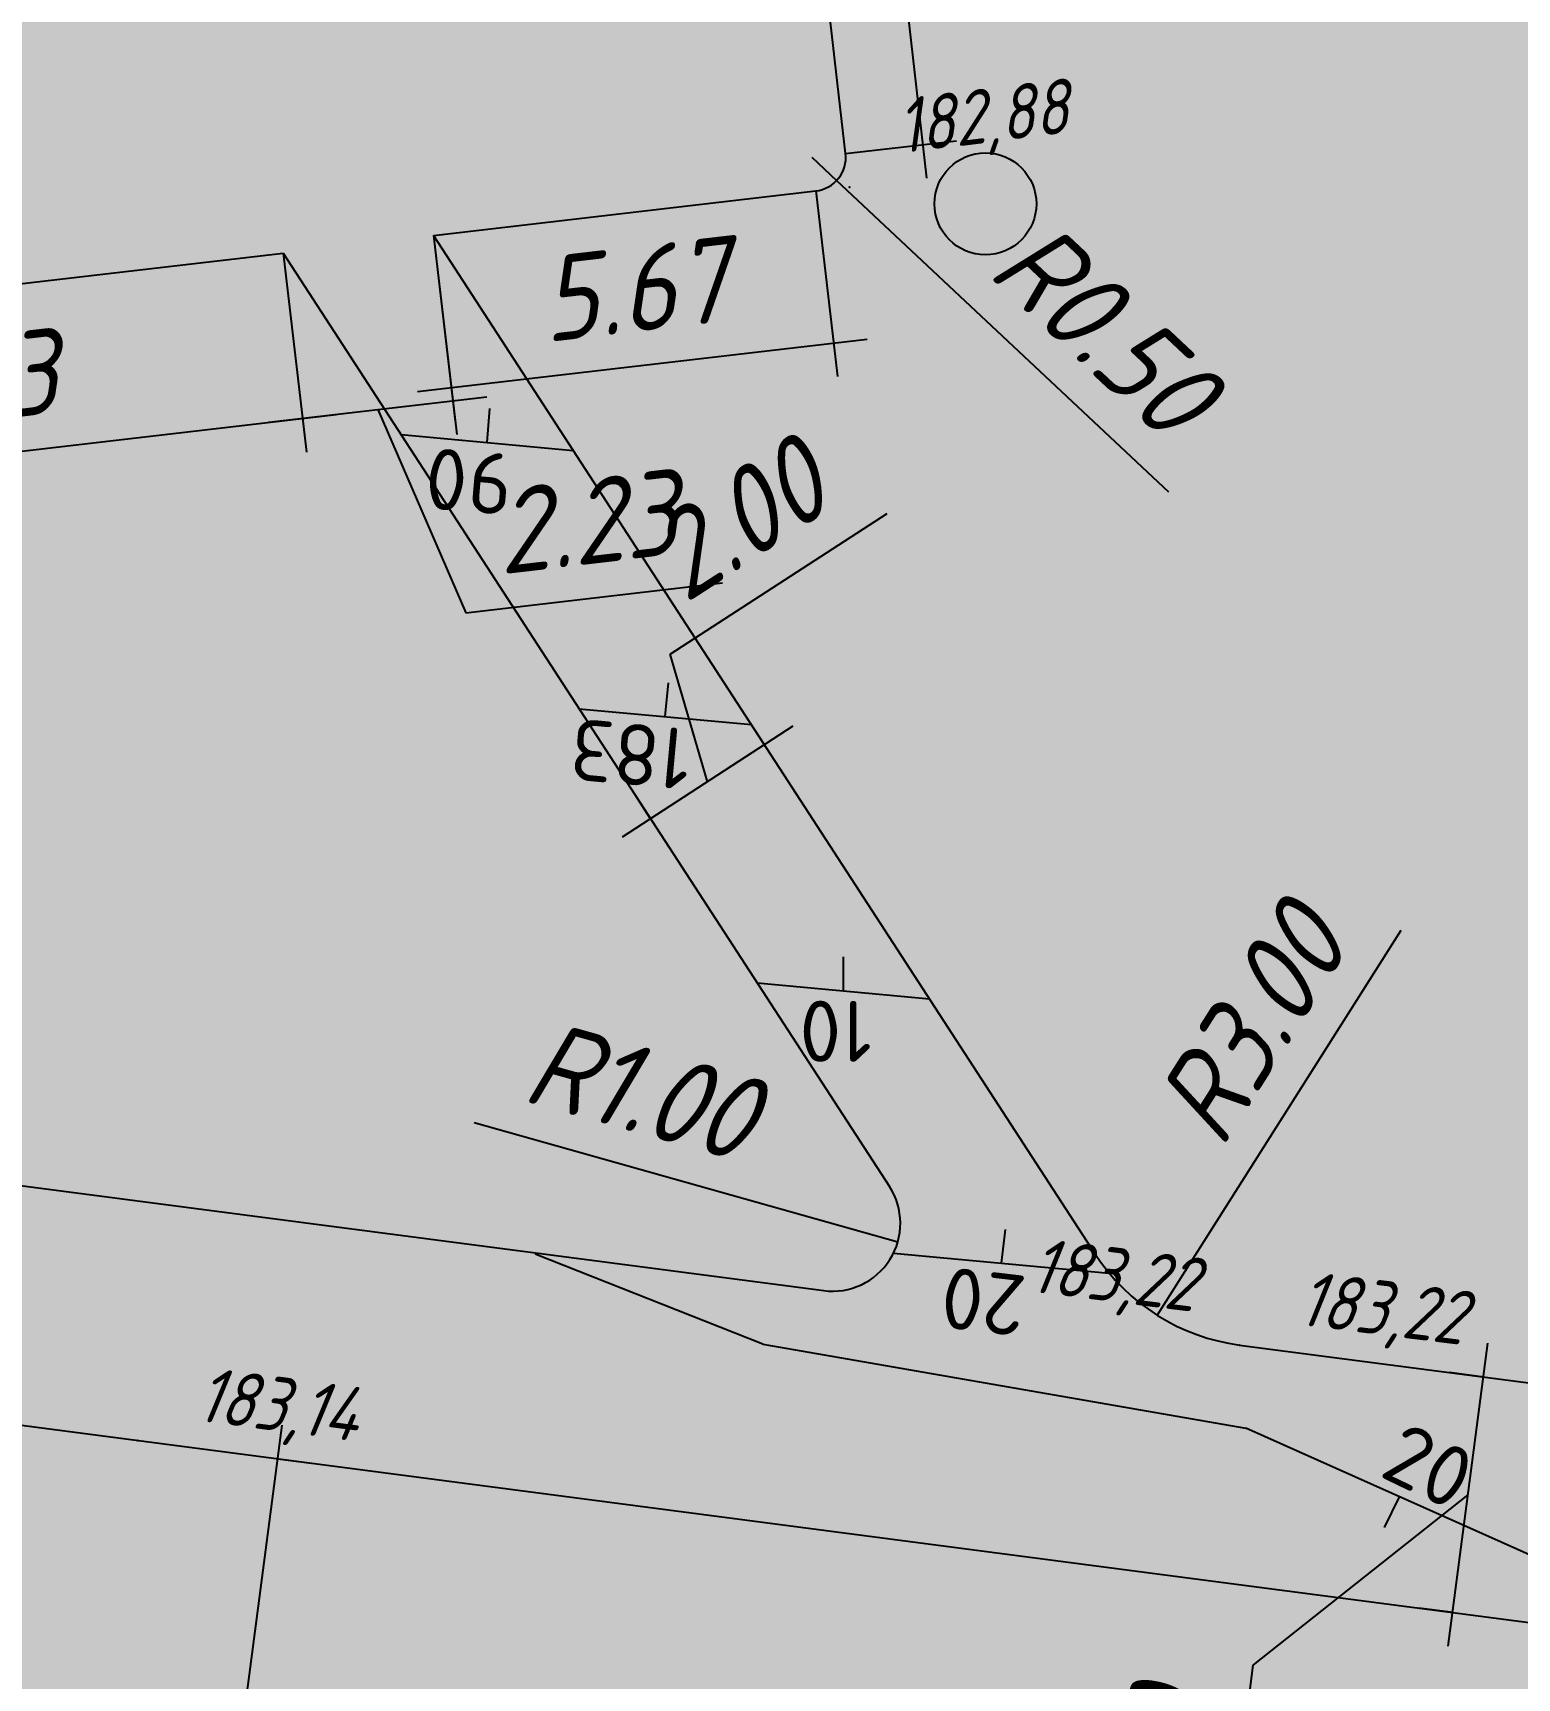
# Model space of a CAD drawing. Extents: x 8646 to 18206, y -17605 to -192.
# Drawn here: x 8988.26 to 9010.12, y -8810.58 to -8786.35 of the extents above; entities that cross this region are included whole.
import ezdxf
from ezdxf.enums import TextEntityAlignment as Align

# ---------------------------------------------------------------- set-up
doc = ezdxf.new("R2010")
doc.units = 0
doc.linetypes.add('DASHED', pattern=[0.75, 0.5, -0.25])
doc.linetypes.add('ШТРИХОВАЯ2', pattern=[9.524999999999999, 6.35, -3.175])
doc.layers.get('0').update_dxf_attribs({"linetype": 'CONTINUOUS'})
doc.layers.get('DEFPOINTS').update_dxf_attribs({"linetype": 'CONTINUOUS'})
for name, color, linetype in [('_ГП_ВЕРТИКАЛКА', 1, 'CONTINUOUS'), ('ДВ_ГП_П_БОРТ_БР100_30_15', 140, 'CONTINUOUS'), ('ДВ_ГП_П_БОРТ_ПОНИЖЕННЫЙ', 211, 'DASHED'), ('ДВ_ГП_П_ГАЗОН_РУЛОННЫЙ', 9, 'CONTINUOUS'), ('ДВ_ГП_П_ГРАНИЦА_РАБОТ', 230, 'ШТРИХОВАЯ2'), ('ДВ_ГП_П_ЗАМЕНА_ЛЮК_ВОДОСТО', 205, 'CONTINUOUS'), ('ДВ_ГП_П_ОФР_РАЗМЕРЫ_ОСН', 242, 'CONTINUOUS'), ('ДВ_ПП_ДО_ТИП5_ЗАМЕНА_ПОКРЫ', 41, 'CONTINUOUS'), ('ДВ_ПП_ДО_ТИП5А_КАПРЕМОНТ_Т', 33, 'CONTINUOUS'), ('ДВ_ПП_ДО_ТИП6_УСТРОЙСТВО_Т', 153, 'CONTINUOUS'), ('ДВ_ПП_ДО_ТИП_УСТРОЙСТВО_ПЛ', 11, 'CONTINUOUS')]:
    doc.layers.add(name, color=color, linetype=linetype)
doc.styles.add('SMPLX_1_0', font='simplex8.shx', dxfattribs={"width": 0.8, "oblique": 15})
doc.styles.add('СПДС', font='isocpeur.ttf', dxfattribs={"width": 0.9, "oblique": 15})
doc.styles.add('ТВЕРЬУНИВЕРСАЛПРОЕКТ', font='isocpeur.ttf')
doc.dimstyles.new('ДЕЛОВОЙ_ВЕКТОР', dxfattribs={"dimtxt": 1.25, "dimasz": 1, "dimexe": 0.5, "dimexo": 0, "dimgap": 0.5, "dimtad": 1, "dimzin": 1, "dimtxsty": 'СПДС', "dimblk": 'ARCHTICK', "dimcen": 0, "dimdle": 0.5, "dimclrd": 256, "dimclre": 256, "dimclrt": 256, "dimazin": 3, "dimtfac": 1, "dimtmove": 0, "dimatfit": 3, "dimtolj": 1, "dimtzin": 9})
doc.dimstyles.new('ДЕЛОВОЙ_ВЕКТОР$4', dxfattribs={"dimtxt": 1.25, "dimasz": 1, "dimexe": 0.5, "dimexo": 0, "dimgap": 0.5, "dimtad": 1, "dimzin": 1, "dimtxsty": 'СПДС', "dimblk1": 'ARCHTICK', "dimsah": 1, "dimcen": 0, "dimdle": 0.5, "dimclrd": 256, "dimclre": 256, "dimclrt": 256, "dimazin": 3, "dimtfac": 1, "dimtmove": 0, "dimatfit": 3, "dimtolj": 1, "dimtzin": 9})

# ---------------------------------------------------------------- blocks, each defined once
blk = doc.blocks.new('_ARCHTICK')
at = {"color": 0, "linetype": 'BYBLOCK', "const_width": 0.15}
blk.add_lwpolyline([(-0.5, -0.5), (0.5, 0.5)], dxfattribs=at)
blk = doc.blocks.new('*D152')
at = {"layer": 'DEFPOINTS', "color": 0}
for p in [(9000.038851277848, -8803.884249144929), (9001.001510045646, -8804.154966888687)]:
    blk.add_point(p, dxfattribs=at)
at = {"layer": 'ДВ_ГП_П_ОФР_РАЗМЕРЫ_ОСН'}
blk.add_line((8994.758729074429, -8802.399379513554), (9001.001510045646, -8804.154966888687), dxfattribs=at)
at = {"layer": 'ДВ_ГП_П_ОФР_РАЗМЕРЫ_ОСН', "rotation": 344.2930187591097}
blk.add_blockref('_ARCHTICK', (9001.001510045646, -8804.154966888687), dxfattribs=at)
at = {"layer": 'ДВ_ГП_П_ОФР_РАЗМЕРЫ_ОСН', "insert": (8997.22201825397, -8801.923464343592), "char_height": 1.25, "attachment_point": 5, "rotation": 344.29301875910966, "style": 'СПДС'}
blk.add_mtext('\\A1;R1.00', dxfattribs=at)
blk = doc.blocks.new('*D153')
at = {"layer": 'DEFPOINTS', "color": 0}
for p in [(9006.426247343055, -8802.703121863051), (9004.820404884835, -8805.23714435691)]:
    blk.add_point(p, dxfattribs=at)
at = {"layer": 'ДВ_ГП_П_ОФР_РАЗМЕРЫ_ОСН'}
blk.add_line((9008.41210518766, -8799.569434357112), (9004.820404884835, -8805.23714435691), dxfattribs=at)
at = {"layer": 'ДВ_ГП_П_ОФР_РАЗМЕРЫ_ОСН', "rotation": 237.6370421032706}
blk.add_blockref('_ARCHTICK', (9004.820404884835, -8805.23714435691), dxfattribs=at)
at = {"layer": 'ДВ_ГП_П_ОФР_РАЗМЕРЫ_ОСН', "insert": (9006.201277420456, -8800.956424270558), "char_height": 1.25, "attachment_point": 5, "rotation": 57.63704210327069, "style": 'СПДС'}
blk.add_mtext('\\A1;R3.00', dxfattribs=at)
blk = doc.blocks.new('*D273')
at = {"layer": 'DEFPOINTS', "color": 0}
for p in [(8991.867001982184, -8807.35316082791), (8991.867001982202, -8807.353160827912), (8989.827, -8822.941)]:
    blk.add_point(p, dxfattribs=at)
at = {"layer": 'ДВ_ГП_П_ОФР_РАЗМЕРЫ_ОСН'}
for p, q in [((8989.762117583266, -8823.436772399393), (8991.931884398955, -8806.857388428523)), ((8991.867001982184, -8807.35316082791), (8992.36277438159, -8807.418043244666)), ((8989.827, -8822.941), (8990.322772399408, -8823.005882416759))]:
    blk.add_line(p, q, dxfattribs=at)
for p, rotation in [((8991.867001982202, -8807.353160827912), 82.54399683929842), ((8989.82700000002, -8822.941000000004), 262.5439968392984)]:
    blk.add_blockref('_ARCHTICK', p, dxfattribs=dict(at, rotation=rotation))
at = {"layer": 'ДВ_ГП_П_ОФР_РАЗМЕРЫ_ОСН', "insert": (8989.731513092485, -8815.00109497626), "char_height": 1.25, "attachment_point": 5, "rotation": 82.54399683929842, "style": 'СПДС'}
blk.add_mtext('\\A1;15.72', dxfattribs=at)
blk = doc.blocks.new('*D285')
at = {"layer": 'DEFPOINTS', "color": 0}
for p in [(8999.037065126262, -8796.834394748174), (8997.35981552834, -8797.92381376135), (8997.35981552834, -8797.92381376135)]:
    blk.add_point(p, dxfattribs=at)
at = {"layer": 'ДВ_ГП_П_ОФР_РАЗМЕРЫ_ОСН'}
for p, q in [((8997.648836451865, -8795.500283659254), (9000.8439436753, -8793.424975033362)), ((8998.1984403273, -8797.379104254762), (8997.648836451865, -8795.500283659254)), ((8999.037065126262, -8796.834394748174), (8998.764710372969, -8796.415082348693)), ((8999.456377525741, -8796.56203999488), (8996.940503128859, -8798.196168514643)), ((8997.35981552834, -8797.92381376135), (8997.087460775045, -8797.50450136187))]:
    blk.add_line(p, q, dxfattribs=at)
for p, rotation in [((8999.03706512626, -8796.834394748174), 33.00481456488082), ((8997.35981552834, -8797.92381376135), 213.0048145648808)]:
    blk.add_blockref('_ARCHTICK', p, dxfattribs=dict(at, rotation=rotation))
at = {"layer": 'ДВ_ГП_П_ОФР_РАЗМЕРЫ_ОСН', "insert": (8998.63359186867, -8793.519176447475), "char_height": 1.25, "attachment_point": 5, "rotation": 33.004814564880796, "style": 'СПДС'}
blk.add_mtext('\\A1;2.00', dxfattribs=at)
blk = doc.blocks.new('*D286')
at = {"layer": 'DEFPOINTS', "color": 0}
for p in [(9009.634589525249, -8806.148583927205), (9009.170619407583, -8809.617709073307), (9009.180412607966, -8809.618990722929)]:
    blk.add_point(p, dxfattribs=at)
at = {"layer": 'ДВ_ГП_П_ОФР_РАЗМЕРЫ_ОСН'}
for p, q in [((9009.689678741617, -8805.651529878192), (9009.105736990829, -8810.113481472696)), ((9009.634589525249, -8806.148583927205), (9009.129023925476, -8806.082419860826)), ((9009.397707866223, -8807.882505675445), (9006.232226478156, -8810.392257266665)), ((9009.180412607966, -8809.618990722929), (9008.674847008195, -8809.552826656552)), ((9006.232226478156, -8810.392257266665), (9005.737830703783, -8814.169979977534))]:
    blk.add_line(p, q, dxfattribs=at)
for p, rotation in [((9009.624796324864, -8806.14730227758), 82.54399683929718), ((9009.170619407583, -8809.617709073307), 262.5439968392972)]:
    blk.add_blockref('_ARCHTICK', p, dxfattribs=dict(at, rotation=rotation))
at = {"layer": 'ДВ_ГП_П_ОФР_РАЗМЕРЫ_ОСН', "insert": (9004.869540692347, -8812.135133184402), "char_height": 1.25, "attachment_point": 5, "rotation": 82.54399683929717, "style": 'СПДС'}
blk.add_mtext('\\A1;3.50', dxfattribs=at)
blk = doc.blocks.new('*D767')
at = {"layer": 'DEFPOINTS', "color": 0}
for p in [(8991.947446100803, -8789.589790129003), (8981.688120786152, -8790.785236496786), (8992.231253053775, -8792.025422488232)]:
    blk.add_point(p, dxfattribs=at)
at = {"layer": 'ДВ_ГП_П_ОФР_РАЗМЕРЫ_ОСН'}
for p, q in [((8991.947446100803, -8789.589790129003), (8992.28912296295, -8792.522062270782)), ((8981.688120786152, -8790.785236496786), (8982.029797648296, -8793.717508638565)), ((8981.475287956571, -8793.278738765188), (8992.727892836325, -8791.967552579057))]:
    blk.add_line(p, q, dxfattribs=at)
for p, rotation in [((8992.231253053775, -8792.025422488232), 6.646298466273539), ((8981.971927739121, -8793.220868856015), 186.6462984662735)]:
    blk.add_blockref('_ARCHTICK', p, dxfattribs=dict(at, rotation=rotation))
at = {"layer": 'ДВ_ГП_П_ОФР_РАЗМЕРЫ_ОСН', "insert": (8986.971383100807, -8791.505706161384), "char_height": 1.25, "attachment_point": 5, "rotation": 6.64629846627354, "style": 'СПДС'}
blk.add_mtext('\\A1;10.33', dxfattribs=at)
blk = doc.blocks.new('*D768')
at = {"layer": 'DEFPOINTS', "color": 0}
for p in [(8994.163757306358, -8789.331539113533), (8991.947621977894, -8789.591299506888), (8994.449045964497, -8791.765467804287)]:
    blk.add_point(p, dxfattribs=at)
at = {"layer": 'ДВ_ГП_П_ОФР_РАЗМЕРЫ_ОСН'}
for p, q in [((8994.163757306358, -8789.331539113533), (8994.507254087539, -8792.26206806044)), ((8991.947621977894, -8789.591299506888), (8992.291118759076, -8792.521828453795)), ((8991.73631037988, -8792.083436320685), (8994.945646220649, -8791.707259681243)), ((8993.340978300264, -8791.895348000964), (8994.63590454957, -8794.889959371218)), ((8994.63590454957, -8794.889959371218), (8998.419935423832, -8794.446420867163))]:
    blk.add_line(p, q, dxfattribs=at)
for p, rotation in [((8994.449045964497, -8791.765467804287), 6.685318694512385), ((8992.232910636032, -8792.025228197643), 186.6853186945124)]:
    blk.add_blockref('_ARCHTICK', p, dxfattribs=dict(at, rotation=rotation))
at = {"layer": 'ДВ_ГП_П_ОФР_РАЗМЕРЫ_ОСН', "insert": (8996.396951709856, -8793.550839542844), "char_height": 1.25, "attachment_point": 5, "rotation": 6.685318694512389, "style": 'СПДС'}
blk.add_mtext('\\A1;2.23', dxfattribs=at)
blk = doc.blocks.new('*D769')
at = {"layer": 'DEFPOINTS', "color": 0}
for p in [(8999.793167346794, -8788.675583913826), (8994.163757306358, -8789.331539113531), (9000.054078023439, -8790.914720341782)]:
    blk.add_point(p, dxfattribs=at)
at = {"layer": 'ДВ_ГП_П_ОФР_РАЗМЕРЫ_ОСН'}
for p, q in [((8999.793167346794, -8788.675583913826), (9000.111947932613, -8791.411360124333)), ((8994.163757306358, -8789.331539113531), (8994.482537892178, -8792.067315324039)), ((8993.928028200453, -8791.628545450661), (9000.55071780599, -8790.856850432607))]:
    blk.add_line(p, q, dxfattribs=at)
for p, rotation in [((9000.054078023439, -8790.914720341782), 6.646298466288258), ((8994.424667983003, -8791.570675541487), 186.6462984662883)]:
    blk.add_blockref('_ARCHTICK', p, dxfattribs=dict(at, rotation=rotation))
at = {"layer": 'ДВ_ГП_П_ОФР_РАЗМЕРЫ_ОСН', "insert": (8997.10916570758, -8790.125258430895), "char_height": 1.25, "attachment_point": 5, "rotation": 6.646298466288261, "style": 'СПДС'}
blk.add_mtext('\\A1;5.67', dxfattribs=at)
blk = doc.blocks.new('M_POINT_04')
at = {"color": 0, "const_width": 0.2}
for points in [[(0, 1), (0, -1)], [(-1, 0), (1, 0)]]:
    blk.add_lwpolyline(points, dxfattribs=at)
at = {"color": 0, "linetype": 'BYBLOCK'}
blk.add_point((0, 0), dxfattribs=at)
at = {"color": 0, "linetype": 'BYBLOCK', "style": 'SMPLX_1_0', "oblique": 15, "width": 0.8}
for tag, p in [('NORTH', (0.9999999999999999, 3.5)), ('EAST', (1, 2)), ('ELEVATION', (1, 0.4999999999999999)), ('DESCRIPTION', (1, -1))]:
    blk.add_attdef(tag, p, '', height=1, dxfattribs=at)
for tag, p in [('Z', (-0.9999999999999998, 2)), ('NUMBER', (-0.9999999999999999, 0.5000000000000001)), ('CODE1', (-1, -0.9999999999999999)), ('CODE2', (-1, -2.5)), ('CODE3', (-0.9999999999999998, -4))]:
    blk.add_attdef(tag, text='', height=1, dxfattribs=at).set_placement(p, align=Align.RIGHT)
blk = doc.blocks.new('*U1119')
at = {"color": 0, "linetype": 'CONTINUOUS'}
blk.add_lwpolyline([(0, 0), (0.4744946759738097, -0.1576540594862995)], dxfattribs=at)
at = {"color": 0, "linetype": 'CONTINUOUS', "style": 'ТВЕРЬУНИВЕРСАЛПРОЕКТ', "flags": 4}
blk.add_attdef('ГОРИЗОНТАЛЬ', (-0.2702280015300594, -0.3532689266238694), '', height=0.8999999999999995, rotation=71.62058434835662, dxfattribs=at)
blk = doc.blocks.new('*U1128')
at = {"color": 0, "linetype": 'CONTINUOUS'}
blk.add_lwpolyline([(0, 0), (-0.4999735563432834, -0.0051422716235095)], dxfattribs=at)
at = {"color": 0, "linetype": 'CONTINUOUS', "style": 'ТВЕРЬУНИВЕРСАЛПРОЕКТ', "flags": 4}
blk.add_attdef('ГОРИЗОНТАЛЬ', (0.140723091199694, 0.421923119693758), '', height=0.8999999999999995, rotation=270.589271310636, dxfattribs=at)
blk = doc.blocks.new('*U1042')
at = {"color": 0, "linetype": 'CONTINUOUS'}
blk.add_lwpolyline([(0, 0), (-0.4958792794120941, -0.06406044216006)], dxfattribs=at)
at = {"color": 0, "linetype": 'CONTINUOUS', "style": 'ТВЕРЬУНИВЕРСАЛПРОЕКТ', "flags": 4}
blk.add_attdef('ГОРИЗОНТАЛЬ', (0.089990595176552, 0.4355729561263882), '', height=0.8999999999999988, rotation=277.3610188726802, dxfattribs=at)
blk = doc.blocks.new('*U1129')
at = {"color": 0, "linetype": 'CONTINUOUS'}
blk.add_lwpolyline([(0, 0), (-0.4996678821797738, -0.0182210734584985)], dxfattribs=at)
at = {"color": 0, "linetype": 'CONTINUOUS', "style": 'ТВЕРЬУНИВЕРСАЛПРОЕКТ', "flags": 4}
blk.add_attdef('ГОРИЗОНТАЛЬ', (0.1296363552403763, 0.4254603656380951), '', height=0.8999999999999995, rotation=272.0884436414525, dxfattribs=at)
blk = doc.blocks.new('*U1127')
at = {"color": 0, "linetype": 'CONTINUOUS'}
blk.add_lwpolyline([(0, 0), (-0.499460420976075, -0.0232225726051642)], dxfattribs=at)
at = {"color": 0, "linetype": 'CONTINUOUS', "style": 'ТВЕРЬУНИВЕРСАЛПРОЕКТ', "flags": 4}
blk.add_attdef('ГОРИЗОНТАЛЬ', (0.1253703727284299, 0.4267368943164453), '', height=0.8999999999999992, rotation=272.6620684658712, dxfattribs=at)
blk = doc.blocks.new('РСО_ЛЮК_ВОДОСТОК')
at = {"layer": 'ДВ_ГП_П_ЗАМЕНА_ЛЮК_ВОДОСТО'}
h = blk.add_hatch(color=256, dxfattribs=at)
h.dxf.hatch_style = 1
edge = h.paths.add_edge_path()
edge.add_arc((0, 0), 0.75, 0, 360)
blk.add_circle((0, 0), 0.75, dxfattribs=at)
blk = doc.blocks.new('*D1241')
at = {"layer": 'DEFPOINTS', "color": 0}
for p in [(8998.636869912778, -8774.146258367817), (9001.367730317339, -8787.992620202991), (9000.232072002214, -8788.122242879352)]:
    blk.add_point(p, dxfattribs=at)
at = {"layer": 'ДВ_ГП_П_ОФР_РАЗМЕРЫ_ОСН'}
for p, q in [((8999.715826975646, -8773.519861126899), (9001.424431569598, -8788.48939476755)), ((8998.636869912778, -8774.146258367817), (9000.269302792462, -8773.959934439197)), ((9000.232072002214, -8788.122242879352), (9001.864504881896, -8787.93591895073))]:
    blk.add_line(p, q, dxfattribs=at)
for p, rotation in [((8999.772528227904, -8774.016635691456), 96.51149252508328), ((9001.367730317339, -8787.992620202991), 276.5114925250833)]:
    blk.add_blockref('_ARCHTICK', p, dxfattribs=dict(at, rotation=rotation))
at = {"layer": 'ДВ_ГП_П_ОФР_РАЗМЕРЫ_ОСН', "insert": (9001.687872042878, -8780.87705012964), "char_height": 1.25, "attachment_point": 5, "rotation": 276.5114925250833, "style": 'СПДС'}
blk.add_mtext('\\A1;14.07', dxfattribs=at)
blk = doc.blocks.new('*D1244')
at = {"layer": 'DEFPOINTS', "color": 0}
for p in [(8999.735297437617, -8788.178944131276), (9000.099806593777, -8788.521191227795)]:
    blk.add_point(p, dxfattribs=at)
at = {"layer": 'ДВ_ГП_П_ОФР_РАЗМЕРЫ_ОСН'}
for p in [(8999.735297437617, -8788.178944131276), (9004.991473169886, -8793.11410379122)]:
    blk.add_line(p, (9000.099806593777, -8788.521191227795), dxfattribs=at)
at = {"layer": 'ДВ_ГП_П_ОФР_РАЗМЕРЫ_ОСН', "rotation": 136.8041587277213}
blk.add_blockref('_ARCHTICK', (9000.099806593777, -8788.521191227795), dxfattribs=at)
at = {"layer": 'ДВ_ГП_П_ОФР_РАЗМЕРЫ_ОСН', "insert": (9004.04471416132, -8790.681996101184), "char_height": 1.25, "attachment_point": 5, "rotation": 316.8041587277213, "style": 'СПДС'}
blk.add_mtext('\\A1;R0.50', dxfattribs=at)

msp = doc.modelspace()

# ---------------------------------------------------------------- hatches: boundary and pattern name
at = {"layer": 'ДВ_ГП_П_ГАЗОН_РУЛОННЫЙ'}
h = msp.add_hatch(color=256, dxfattribs=at)
h.dxf.hatch_style = 1
edge = h.paths.add_edge_path()
edge.add_arc((-116300.3808593974, 919442.4536245302), 936604.3449646322, 277.68368648986274, 277.6842830747062, ccw=False)
edge.add_line((8927.387862699677, -8752.410047701514), (8924.665748643634, -8757.034159042374))
edge.add_arc((8927.251050617871, -8758.556070243112), 3.000000000154401, 149.5156009076617, 162.3199063845557)
edge.add_line((8924.392749454062, -8757.644964070434), (8925.954885322488, -8765.073787978028))
edge.add_line((8925.954885322488, -8765.073787978028), (8927.19582026329, -8770.516707172967))
edge.add_line((8927.19582026329, -8770.516707172967), (8927.526226148568, -8770.47472422155))
edge.add_line((8927.526226148568, -8770.47472422155), (8928.516085729116, -8770.348947930843))
edge.add_line((8928.516085729116, -8770.348947930843), (8941.885651642086, -8767.571764256465))
edge.add_line((8941.885651642086, -8767.571764256465), (8941.732982341226, -8767.051640312438))
edge.add_line((8941.732982341226, -8767.051640312438), (8937.05256406503, -8751.106079549878))
h = msp.add_hatch(color=256, dxfattribs=at)
h.dxf.hatch_style = 1
edge = h.paths.add_edge_path()
edge.add_line((9026.095, -8772.039), (9026.821474238419, -8771.95514411648))
edge.add_line((9026.821474238419, -8771.95514411648), (9024.08984975727, -8754.581342420934))
edge.add_line((9024.08984975727, -8754.581342420934), (9023.616761856974, -8754.679614272227))
edge.add_line((9023.616761856974, -8754.679614272227), (8990.950291121928, -8761.465233926241))
edge.add_line((8990.950291121928, -8761.465233926241), (8991.053278781696, -8762.371681777307))
edge.add_line((8991.053278781696, -8762.371681777307), (8992.427623421368, -8774.46800232756))
edge.add_line((8992.427623421368, -8774.46800232756), (8998.07336007002, -8773.707531505474))
edge.add_arc((8998.140106404779, -8774.203056405748), 0.4999999999953778, 6.511492485856991, 97.67146729882973, ccw=False)
edge.add_line((8998.63688096937, -8774.146355153829), (9000.232072002214, -8788.122242879352))
edge.add_arc((8999.735297437619, -8788.178944131276), 0.4999999999987073, -83.35370153385338, 6.511492486431109, ccw=False)
edge.add_line((8999.793167346792, -8788.675583913826), (8994.163757306358, -8789.331539113531))
edge.add_line((8994.163757306358, -8789.331539113531), (9003.910372946175, -8804.337250382816))
edge.add_arc((9006.426247343059, -8802.703121863056), 2.999999999998075, 213.0048145648276, 262.543996839295)
edge.add_line((9006.036952842533, -8805.677756259389), (9013.232226207969, -8806.619411595042))
edge.add_arc((9013.621520708492, -8803.644777198708), 2.999999999998724, 262.5439968393684, 308.6849068808006)
edge.add_line((9015.496631858665, -8805.986562452417), (9023.665042743058, -8799.445963435379))
edge.add_arc((9021.540158552869, -8796.855445721729), 3.350509639808462, 309.3604756111966, 332.4365078193848)
edge.add_line((9024.510380668045, -8798.405831297308), (9022.933766472366, -8777.068824213386))
edge.add_line((9022.933766472366, -8777.068824213386), (9026.154000000002, -8772.927999999994))
edge.add_line((9026.154000000002, -8772.927999999994), (9026.095, -8772.039))
h = msp.add_hatch(color=256, dxfattribs=at)
h.dxf.hatch_style = 1
edge = h.paths.add_edge_path()
edge.add_line((8979.928974468912, -8775.931570975701), (8990.441719688066, -8774.705323323275))
edge.add_line((8990.441719688066, -8774.705323323275), (8989.107579465204, -8762.962862714143))
edge.add_line((8989.107579465204, -8762.962862714143), (8988.983834022845, -8761.873714843849))
edge.add_line((8988.983834022845, -8761.873714843849), (8948.513764264739, -8770.28033161544))
edge.add_line((8948.513764264739, -8770.28033161544), (8946.76274042885, -8770.644061809984))
edge.add_line((8946.76274042885, -8770.644061809984), (8949.529, -8773.203))
edge.add_line((8949.529, -8773.203), (8954.183105540074, -8778.252533571964))
edge.add_line((8954.183105540074, -8778.252533571964), (8964.088, -8789.261))
edge.add_line((8964.088, -8789.261), (8966.896, -8793.191))
edge.add_line((8966.896, -8793.191), (8968.867407193673, -8797.321944732977))
edge.add_line((8968.867407193673, -8797.321944732977), (8969.246577413292, -8797.72954067197))
edge.add_arc((8969.978754111862, -8797.04842593709), 0.999999999999441, 222.9308138902272, 283.8902374207839)
edge.add_arc((8972.975096388784, -8809.16493622598), 11.48150185759939, 34.98426776106709, 103.89023740478302, ccw=False)
edge.add_line((8982.382000000001, -8802.582), (8999.90908644434, -8804.87579394371))
edge.add_arc((9000.03885127785, -8803.884249144932), 0.9999999999986083, 262.5439968392561, 393.0048145648961)
edge.add_line((9000.877476076812, -8803.339539638344), (8991.946698200754, -8789.589877276487))
edge.add_line((8991.946698200754, -8789.589877276487), (8981.688120786152, -8790.785236496786))
edge.add_arc((8981.630250876975, -8790.288596714237), 0.4999999999977293, 186.7616655506996, 276.64629846658477, ccw=False)
edge.add_line((8981.133728624232, -8790.347466507243), (8979.490381413436, -8776.487073639251))
edge.add_arc((8979.986903666178, -8776.428203846244), 0.4999999999972569, 96.65313839575361, 186.7616655509066, ccw=False)
h = msp.add_hatch(color=256, dxfattribs=at)
h.dxf.hatch_style = 1
h.paths.add_polyline_path([(9136.73097352843, -8846.070935935408, 0.4170692453422276), (9140.091709031634, -8843.447812767223), (9142.072704612703, -8826.705953904575), (9121.183981432452, -8824.005982781075), (9103.434545838749, -8821.780802806095), (9051.775618165628, -8815.060202502367), (9033.525293380302, -8812.805038800745), (8981.936456298663, -8806.053536636586), (8965.048840592632, -8803.928836614365), (8935.851900335289, -8800.148565101092, 0.4485183397082387), (8932.466947189045, -8803.084520674141), (8932.30504952022, -8815.470243011623), (8989.827, -8822.941), (9019.841, -8831.084)])
at = {"layer": 'ДВ_ПП_ДО_ТИП5_ЗАМЕНА_ПОКРЫ'}
h = msp.add_hatch(color=256, dxfattribs=at)
h.dxf.hatch_style = 1
edge = h.paths.add_edge_path()
edge.add_line((9016.488677068974, -8742.62169371712), (9018.87191848438, -8742.119585177556))
edge.add_line((9018.87191848438, -8742.119585177556), (9025.970231954674, -8740.62852697525))
edge.add_line((9025.970231954674, -8740.62852697525), (9038.494256545851, -8737.998499535552))
edge.add_line((9038.494256545851, -8737.998499535552), (9038.617009716145, -8738.582876864042))
edge.add_line((9038.617009716145, -8738.582876864042), (9041.443374492923, -8737.989176150753))
edge.add_line((9041.443374492923, -8737.989176150753), (9041.245549083302, -8737.008906922772))
edge.add_line((9041.245549083302, -8737.008906922772), (9039.390080124438, -8737.398663140164))
edge.add_line((9039.390080124438, -8737.398663140164), (9039.267177129383, -8736.813572557632))
edge.add_line((9039.267177129383, -8736.813572557632), (9024.786018250017, -8739.855456800924))
edge.add_line((9024.786018250017, -8739.855456800924), (9024.908921262195, -8740.440547379858))
edge.add_line((9024.908921262195, -8740.440547379858), (9019.764999999948, -8741.507999999874))
edge.add_line((9019.764999999948, -8741.507999999874), (9019.644355874754, -8740.935504578305))
edge.add_line((9019.644355874754, -8740.935504578305), (9004.994097018292, -8744.012909481975))
edge.add_line((9004.994097018292, -8744.012909481975), (9005.11699999995, -8744.597999999874))
edge.add_line((9005.11699999995, -8744.597999999874), (9000.037660206865, -8745.653058290227))
edge.add_line((9000.037660206865, -8745.653058290227), (8999.917150934183, -8745.079363167457))
edge.add_line((8999.917150934183, -8745.079363167457), (8985.32570491648, -8748.14441370879))
edge.add_line((8985.32570491648, -8748.14441370879), (8985.457899990794, -8748.77374001269))
edge.add_line((8985.457899990794, -8748.77374001269), (8980.35999999995, -8749.788999999873))
edge.add_line((8980.35999999995, -8749.788999999873), (8980.238989571515, -8749.212919114438))
edge.add_line((8980.238989571515, -8749.212919114438), (8965.700962709181, -8752.266748892976))
edge.add_line((8965.700962709181, -8752.266748892976), (8965.82599999995, -8752.861999999877))
edge.add_line((8965.82599999995, -8752.861999999877), (8960.71037679863, -8753.948707527688))
edge.add_line((8960.71037679863, -8753.948707527688), (8960.581521774906, -8753.342128726952))
edge.add_line((8960.581521774906, -8753.342128726952), (8941.082064058302, -8757.438146946497))
edge.add_line((8941.082064058302, -8757.438146946497), (8940.374671051495, -8754.076108523423))
edge.add_line((8940.374671051495, -8754.076108523423), (8941.92842406614, -8753.749730129948))
edge.add_line((8941.92842406614, -8753.749730129948), (8941.254022931418, -8750.539183878107))
edge.add_arc((-116300.3809021083, 919442.4538186744), 936604.3451627444, 277.6842830757075, 277.68454242455965, ccw=False)
edge.add_line((8937.052564065814, -8751.106079550183), (8941.732982341175, -8767.051640312311))
edge.add_line((8941.732982341175, -8767.051640312311), (8941.885651642086, -8767.571764256465))
edge.add_line((8941.885651642086, -8767.571764256465), (8943.359095209436, -8767.26569422794))
edge.add_line((8943.359095209436, -8767.26569422794), (8943.229202285907, -8766.823166363394))
edge.add_line((8943.229202285907, -8766.823166363394), (8940.792265022788, -8758.520846161158))
edge.add_line((8940.792265022788, -8758.520846161158), (8959.810670175179, -8754.525876366279))
edge.add_line((8959.810670175179, -8754.525876366279), (8966.885176431932, -8753.039819329953))
edge.add_line((8966.885176431932, -8753.039819329953), (8979.465919224114, -8750.397133185561))
edge.add_line((8979.465919224114, -8750.397133185561), (8986.509918659076, -8748.91748413748))
edge.add_line((8986.509918659076, -8748.91748413748), (8999.144080497892, -8746.263576873022))
edge.add_line((8999.144080497892, -8746.263576873022), (9006.178310745261, -8744.785979903449))
edge.add_line((9006.178310745261, -8744.785979903449), (9013.83050409704, -8743.178574961632))
edge.add_line((9013.83050409704, -8743.178574961632), (9015.664307982664, -8751.20456041233))
edge.add_line((9015.664307982664, -8751.20456041233), (9015.894013442068, -8752.209909288167))
edge.add_line((9015.894013442068, -8752.209909288167), (9018.532761445676, -8751.650297290349))
edge.add_line((9018.532761445676, -8751.650297290349), (9018.31585259381, -8750.692223319855))
edge.add_line((9018.31585259381, -8750.692223319855), (9016.488677068974, -8742.62169371712))
at = {"layer": 'ДВ_ПП_ДО_ТИП5А_КАПРЕМОНТ_Т'}
h = msp.add_hatch(color=256, dxfattribs=at)
h.dxf.hatch_style = 1
edge = h.paths.add_edge_path()
edge.add_line((9033.967, -8809.333), (9018.889894242331, -8807.359838403225))
edge.add_line((9018.889894242331, -8807.359838403225), (9013.232226207963, -8806.619411595042))
edge.add_line((9013.232226207963, -8806.619411595042), (9006.036952842524, -8805.677756259387))
edge.add_line((9006.036952842524, -8805.677756259387), (9004.63547692685, -8805.529685042182))
edge.add_line((9004.63547692685, -8805.529685042182), (9004.337028345524, -8805.142970155637))
edge.add_line((9004.337028345524, -8805.142970155637), (8999.788648571097, -8798.500236958054))
edge.add_line((8999.788648571097, -8798.500236958054), (8993.730377216847, -8789.382037819634))
edge.add_line((8993.730377216847, -8789.382037819634), (8991.946698200754, -8789.589877276487))
edge.add_line((8991.946698200754, -8789.589877276487), (9000, -8801.709549302652))
edge.add_line((9000, -8801.709549302652), (9002.083, -8805.19))
edge.add_line((9002.083, -8805.19), (8999.90908644436, -8804.875793943711))
edge.add_line((8999.90908644436, -8804.875793943711), (8982.382000000001, -8802.582))
edge.add_arc((8972.975096388778, -8809.164936225989), 11.48150185760879, 34.98426776108872, 103.5373109788729)
edge.add_line((8970.287523414516, -8798.00241695773), (8967.044432284994, -8799.333755820087))
edge.add_arc((8972.9750963897, -8809.164936224743), 11.48150185610426, 121.1004996335652, 130.6738559877681)
edge.add_line((8965.492, -8800.457), (8934.305015508384, -8796.41906766807))
edge.add_line((8934.305015508384, -8796.41906766807), (8935.822911611494, -8800.078674072944))
edge.add_line((8935.822911611494, -8800.078674072944), (8962.298, -8803.35))
edge.add_line((8962.298, -8803.35), (8989.349, -8806.761))
edge.add_line((8989.349, -8806.761), (9017.821, -8810.431))
edge.add_line((9017.821, -8810.431), (9045.782000000003, -8814.094000000003))
edge.add_line((9045.782000000003, -8814.094000000003), (9074.844358157427, -8817.76387912668))
edge.add_line((9074.844358157427, -8817.76387912668), (9120.282000000005, -8823.642))
edge.add_line((9120.282000000005, -8823.642), (9142.096369277817, -8826.505958262427))
edge.add_line((9142.096369277817, -8826.505958262427), (9142.367751918448, -8824.212439836334))
edge.add_arc((9141.374679764835, -8824.094933676217), 0.9999999999734643, 353.2518022567005, 442.6350699601246)
edge.add_line((9141.502868349015, -8823.103183865613), (9121.626, -8820.534))
edge.add_arc((9111.789940731725, -8827.095490064436), 11.82375633183911, 33.70666800827352, 132.0019789823731)
edge.add_line((9103.878, -8818.309000000003), (9052.216, -8811.588))
edge.add_arc((9042.040897147015, -8818.96269577124), 12.56657693197269, 35.93379238392934, 129.9777270574042)
at = {"layer": 'ДВ_ПП_ДО_ТИП6_УСТРОЙСТВО_Т'}
h = msp.add_hatch(color=256, dxfattribs=at)
h.dxf.hatch_style = 1
h.paths.add_polyline_path([(9003.910372946157, -8804.337250382803), (8994.163757306358, -8789.331539113531), (8993.730377216847, -8789.382037819634), (8999.788648571097, -8798.500236958054), (9004.337028345524, -8805.142970155637), (9004.63547692685, -8805.529685042182), (9006.036952842533, -8805.677756259389, -0.2195860803121025)])
h = msp.add_hatch(color=256, dxfattribs=at)
h.dxf.hatch_style = 1
h.paths.add_polyline_path([(9000, -8801.709549302652), (8991.946698200754, -8789.589877276487), (9000.877476076812, -8803.339539638344, -0.6399006452085614), (8999.90908644436, -8804.875793943711), (9002.083, -8805.19)])
h = msp.add_hatch(color=256, dxfattribs=at)
h.dxf.hatch_style = 1
h.paths.add_polyline_path([(9017.821, -8810.431), (8989.349, -8806.761), (8962.298, -8803.35), (8935.851900335289, -8800.082255989739), (8935.851900335289, -8800.148565101092), (8965.048840592632, -8803.928836614365), (8981.936456298663, -8806.053536636586), (9033.525293380302, -8812.805038800745), (9051.775618165628, -8815.060202502367), (9119.54166429573, -8823.800091659303), (9121.183981432452, -8824.005982781075), (9142.072704612703, -8826.705953904575), (9142.096369277817, -8826.505958262427), (9120.282000000005, -8823.642), (9074.844358157427, -8817.76387912668), (9045.782000000003, -8814.094000000003)])
at = {"layer": 'ДВ_ПП_ДО_ТИП_УСТРОЙСТВО_ПЛ'}
h = msp.add_hatch(color=256, dxfattribs=at)
h.dxf.hatch_style = 1
edge = h.paths.add_edge_path()
edge.add_arc((8999.73529743762, -8788.178944131278), 0.4999999999973126, 276.6462984661706, 366.5114924868687)
edge.add_line((9000.232072002214, -8788.12224287935), (8998.63688096937, -8774.146355153827))
edge.add_arc((8998.140106404771, -8774.203056405753), 0.5000000000025281, 6.511492486590789, 97.6714672976576)
edge.add_line((8998.073360070022, -8773.70753150547), (8990.445096592653, -8774.735045213381))
edge.add_line((8990.445096592653, -8774.735045213381), (8990.441719688066, -8774.705323323275))
edge.add_line((8990.441719688066, -8774.705323323275), (8979.92897446891, -8775.931570975701))
edge.add_arc((8979.986903666175, -8776.42820384624), 0.4999999999960505, 96.65313839559478, 186.7616655513451)
edge.add_line((8979.490381413432, -8776.487073639251), (8981.133728624232, -8790.347466507243))
edge.add_arc((8981.630250876979, -8790.288596714232), 0.500000000001298, 186.7616655512714, 276.6462984663294)
edge.add_line((8981.688120786153, -8790.785236496784), (8999.793167346794, -8788.675583913826))

# ---------------------------------------------------------------- linework, layer by layer
at = {"layer": '_ГП_ВЕРТИКАЛКА'}
for p, q in [((8993.683044452355, -8792.26312422475), (8996.219967513975, -8792.49724276131)), ((8996.306833883613, -8796.302662469809), (8998.843756945234, -8796.53678100637)), ((8998.930623314873, -8800.342200714867), (9001.467546376496, -8800.57631925143)), ((8999.013734811493, -8805.663356677209), (8995.658033932166, -8804.339254843006)), ((9000.936615310198, -8804.324725866472), (9004.117057860289, -8804.618231241826)), ((8999.013734811493, -8805.663356677209), (9006.127284017115, -8806.904166083901)), ((9013.457977404818, -8810.178801519545), (9006.127284017115, -8806.904166083901))]:
    msp.add_line(p, q, dxfattribs=at)
at = {"layer": 'ДВ_ГП_П_БОРТ_БР100_30_15'}
for points in [[(9000.232072002214, -8788.122242879352), (8998.63688096937, -8774.146355153829)], [(8994.163757306358, -8789.331539113531), (8999.793167346792, -8788.675583913826)], [(8994.163757306358, -8789.331539113531), (9003.91037294617, -8804.337250382821)], [(8981.688120786152, -8790.785236496786), (8991.946698200754, -8789.589877276487)], [(8991.946698200754, -8789.589877276487), (9000.877476076806, -8803.339539638346)], [(8935.851900335289, -8800.148565101092), (8965.048840592632, -8803.928836614365), (8981.936456298663, -8806.053536636586), (9033.525293380302, -8812.805038800745), (9051.775618165628, -8815.060202502367), (9103.434545838749, -8821.780802806095), (9121.183981432452, -8824.005982781075), (9142.072704612703, -8826.705953904575)], [(8982.80810179646, -8802.637764528989), (8999.909086444342, -8804.8757939437)], [(9006.036952842534, -8805.677756259378), (9013.232226207963, -8806.619411595037)]]:
    msp.add_lwpolyline(points, dxfattribs=at)
for centre, radius, start, end in [((8999.735297437617, -8788.178944131276), 0.5, 276.6462984662804, 6.51149248642631), ((9000.03885127785, -8803.88424914493), 1, 262.5439968393729, 33.00481456480869), ((9006.426247343059, -8802.703121863055), 3, 213.0048145648859, 262.5439968392996)]:
    msp.add_arc(centre, radius, start, end, dxfattribs=at)
at = {"layer": 'ДВ_ГП_П_БОРТ_ПОНИЖЕННЫЙ', "linetype": 'BYBLOCK', "ltscale": 2, "const_width": 0.4, "flags": 128}
msp.add_lwpolyline([(8991.946698200754, -8789.589877276487), (8994.163757306358, -8789.331539113531)], dxfattribs=at)
at = {"layer": 'ДВ_ГП_П_ГРАНИЦА_РАБОТ', "ltscale": 0.3, "flags": 128}
msp.add_lwpolyline([(9268.820214064319, -8923.046645439708), (9267.965836163576, -8923.816975350448), (9267.420382793665, -8921.33893121128), (9266.54810823545, -8921.530931470415), (9265.888, -8918.532), (9259.233680593934, -8919.996884111344), (9258.508695364239, -8916.701347773676), (9256.56100208735, -8917.129820917806), (9256.221006943642, -8915.584318577177), (9255.049000012343, -8915.841999997287), (9255.59092077395, -8918.306274361403), (9253.372509994813, -8918.776970000305), (9253.899051723696, -8921.170449700003), (9239.57507788324, -8924.32158128605), (9238.89317464728, -8921.221881175825), (9236.71035723288, -8921.70207935853), (9236.447661121056, -8920.507952171067), (9235.373349986266, -8920.744289986877), (9235.795481475125, -8922.663155879583), (9233.70292709128, -8923.123497116001), (9234.22539497055, -8925.498458357495), (9220.027501663259, -8928.621853755303), (9219.506340006716, -8926.252830011903), (9219.281000000807, -8924.725000005468), (9218.192772637107, -8924.885502914518), (9218.429383373516, -8926.48974977874), (9214.158257637257, -8927.429354930266), (9214.679419293803, -8929.798378704185), (9200.298834767127, -8932.961964343132), (9199.805056987492, -8930.717418460472), (9194.49431, -8931.88573), (9194.988087783611, -8934.130275900714), (9180.793086062196, -8937.253035157322), (9179.381550005106, -8931.454569996244), (9178.219779473253, -8931.755051698356), (9178.865692129277, -8934.076984282967), (9176.655430010162, -8934.563220006976), (9176.908922082745, -8935.715508697127), (9174.936568681906, -8936.149406872768), (9175.438494733708, -8938.430992026255), (9161.05332057177, -8941.595587334275), (9159.977, -8936.703), (9158.807660878325, -8936.973894985807), (9159.298609088411, -8939.06552723777), (9157.16, -8939.536), (9157.258806931937, -8939.985142682008), (9155.223, -8940.433), (9155.73608844264, -8942.76532557146), (9141.513471877193, -8945.894159825435), (9140.998, -8943.551), (9135.688793585658, -8944.718972622068), (9136.204265449995, -8947.062132450332), (9121.790950026782, -8950.23291857979), (9121.280689992982, -8947.913449995423), (9116.077, -8949.105), (9116.5774418775, -8951.379838557084), (9111.6721396527, -8952.458956297494), (9111.435, -8951.381), (9107.935, -8952.035), (9108.196473205673, -8953.223568281031), (9102.1982616657, -8954.54311526841), (9100.703289991625, -8947.361079991406), (9099.5271109653, -8947.598993682668), (9100.112057617634, -8950.6451674491), (9098.089999972992, -8951.090000005943), (9098.479966581512, -8952.862655564837), (9096.398170049133, -8953.320630115666), (9096.92243172446, -8955.70374545835), (9082.623669240395, -8958.849331003754), (9081.318780036507, -8952.861545947886), (9080.145749076815, -8953.114527146216), (9080.76458386314, -8955.98395921502), (9078.649999999854, -8956.440000000033), (9078.817323587757, -8957.200596179084), (9076.752180532058, -8957.654907135573), (9077.273849787896, -8960.02623810541), (9068.882519710221, -8961.872247312971), (9068.622469985046, -8960.690149998474), (9067.425850181164, -8960.9503801681), (9067.683683660825, -8962.135979241071), (9062.978414947136, -8963.17109164324), (9062.19767464217, -8959.622111758781), (9060.125037324138, -8960.078071352274), (9059.331736167485, -8957.239641163365), (9058.239950067184, -8957.506819988006), (9059.223307931761, -8961.525164067507), (9057.108335703604, -8961.990436933507), (9057.627050635561, -8964.348338657715), (9043.388991048914, -8967.480570181135), (9042.141541026094, -8961.810086720705), (9041.165924985504, -8962.012860011597), (9041.475596805287, -8964.549369680237), (9039.359, -8965.015), (9039.534977355266, -8965.814933286538), (9037.477333899657, -8966.267594372517), (9038.004750205999, -8968.665049653617), (9023.714687246314, -8971.80872145757), (9022.55517884958, -8966.839422320661), (9021.453404660682, -8967.114926569), (9021.934719263487, -8969.30281887155), (9019.439750861544, -8969.85168718889), (9016.357903301261, -8954.630782183427), (9014.737564488938, -8946.627122928756), (9019.970875130928, -8945.689605806785), (9019.385500000504, -8941.979145724967), (9018.45006609933, -8942.146110056374), (9017.28206236461, -8936.35609154265), (9012.819643158795, -8937.153088633975), (9012.45170666257, -8935.334719657221), (9021.634105566656, -8933.323784876273), (9020.57244059624, -8928.02867920583), (9020.572440596086, -8928.028679205061), (9021.527866789515, -8927.83711692458), (9021.905200040625, -8929.719084871791), (9023.357000000002, -8929.428), (9022.979666748895, -8927.546032052796), (9038.785366735026, -8924.377000310988), (9039.12, -8926.046), (9040.574, -8925.717), (9040.246562142165, -8924.083887754148), (9050.261, -8922.076000000001), (9047.419391235064, -8907.19306326398), (9048.314628053988, -8907.022146692727), (9047.911960130834, -8905.10665668122), (9047.02674258648, -8905.292744161701), (9046.598560014649, -8904.991280007325), (9044.910724564088, -8905.346091147772), (9040.568, -8884.611), (9019.85972914246, -8885.226254371706), (9019.856388427384, -8885.113850162172), (9019.597, -8883.873), (9018.439162836487, -8884.11503531592), (9017.987, -8881.952), (9014.995891002765, -8882.577264099236), (9015.70744225898, -8885.981149540698), (9012.637417554246, -8886.622910245063), (9011.117, -8878.844000000001), (9009.69591984369, -8878.994094243477), (9009.247389996033, -8879.041500015259), (9009.667, -8881.463), (9005.898119985435, -8887.402860024711), (9005.68245001025, -8888.528160026228), (9005.929, -8892.651), (9009.376318427763, -8909.47165974505), (9007.306540286543, -8909.9205213938), (9001.936831958534, -8911.089234120212), (9003.562939290241, -8918.143061011011), (8996.214396633828, -8919.835093010173), (8996.554, -8921.31), (8993.436001823175, -8922.01708988815), (8991.978323914938, -8922.362581238083), (8986.66, -8923.586000000001), (8986.320863248891, -8922.113119532545), (8963.473881405951, -8927.373730536658), (8959.5666511124, -8909.581238959929), (8961.728082956053, -8909.077351179458), (8960.633430005799, -8903.455959990233), (8958.331607409895, -8903.92202993866), (8955.300376720481, -8889.814241157264), (8957.42057689631, -8889.348694212184), (8956.206904995879, -8883.818224982451), (8954.143452502889, -8884.199116517912), (8952.853705034617, -8877.84169079639), (8953.971199987793, -8877.611670003356), (8953.361670003356, -8875.139409985655), (8952.32894982757, -8875.361648304697), (8952.046201527728, -8874.02520695056), (8945.065752745939, -8875.502046971025), (8944.699154557384, -8873.848189725439), (8941.770246653054, -8874.49741887447), (8941.553836936708, -8873.521116239694), (8940.086564393583, -8873.737525956038), (8938.818630059215, -8867.535535584417), (8933.588274200658, -8858.363292726313), (8908.272340979365, -8863.886679265946), (8890.21389255419, -8867.683323740795), (8868.223766411813, -8766.298574277398), (8880.504, -8765.823, 4.4137307367e-06), (8879.83020981583, -8758.826178784906, 4.4137307367e-06), (8877.44050677482, -8748.756996133374, 4.4137307367e-06), (8908.505155082341, -8741.670191887244, 4.4137307367e-06), (8911.146512918785, -8753.203326528292, 4.4137307367e-06), (8924.866827646445, -8752.750170634128, 4.4137307367e-06), (8941.254022931083, -8750.539183878034), (8941.928424066191, -8753.749730130074), (8940.374671051546, -8754.076108523548), (8941.082064058353, -8757.438146946624), (8960.581521774957, -8753.34212872708), (8960.710376798681, -8753.948707527816), (8965.826000000001, -8752.862000000005), (8965.700962709232, -8752.266748893104), (8980.238989571566, -8749.212919114563), (8980.36, -8749.789), (8985.457899990844, -8748.773740012817), (8985.325704916531, -8748.144413708915), (8999.917150934234, -8745.079363167582), (9000.037660206915, -8745.653058290352), (9005.117, -8744.598), (9004.994097018343, -8744.0129094821), (9019.644355874805, -8740.935504578432), (9019.765, -8741.508), (9024.908921262246, -8740.440547379985), (9024.786018250068, -8739.855456801051), (9039.267177129434, -8736.81357255776), (9039.39008012449, -8737.39866314029), (9041.245549083353, -8737.0089069229), (9046.841503282081, -8764.738113765916), (9054.558850652154, -8763.7816726713), (9096.27114945851, -8764.533641190781), (9111.205071783415, -8761.260301241438), (9143.347005624008, -8755.734360763829), (9143.713454664754, -8757.412497238076), (9142.176699389553, -8757.745561343027), (9143.023956860781, -8761.654801022909), (9144.566287848247, -8761.318007359221), (9145.264084685325, -8764.53763673937), (9141.237169988099, -8765.515149998475), (9142.661450148014, -8772.156043031098), (9146.75714374218, -8771.350930784021), (9148.824674821453, -8780.81909448228), (9147.37426488607, -8781.116802840943), (9148.229, -8785.281), (9149.731655026855, -8784.97256791417), (9149.856, -8785.542), (9156.51802542192, -8784.075122348706), (9156.264295631325, -8782.936261654519), (9164.88088, -8781.01655), (9163.363295138552, -8773.841255454772), (9163.534100006083, -8773.805129985692), (9167.5902, -8793.243), (9175.134881073118, -8791.565558003696), (9188.245440000002, -8788.650630000002), (9189.499, -8794.488), (9195.376866756187, -8793.276712027346), (9195.978, -8796.011), (9197.260370006408, -8795.721209997866), (9197.045851665556, -8794.800373793558), (9201.89111902219, -8793.706149327068), (9202.720970000304, -8797.601349986266), (9209.779139988404, -8796.070239997558), (9212.717302795061, -8810.175802061103), (9181.32038217626, -8806.416759451029), (9181.397260591037, -8804.411424031663), (9179.016242812491, -8804.12633340596), (9178.9369631582, -8806.131401096964), (9169.470698348516, -8805.029821277933), (9170.258453853536, -8803.077721523856), (9167.77898505523, -8802.775206089147), (9167.030350405148, -8804.705864331621), (9157.398288088396, -8803.552651470553, 0.4140074087064732), (9152.862361587808, -8806.932986475367), (9150.340854235841, -8824.182816390377), (9148.367725773462, -8823.84465189419), (9147.882936024922, -8827.159415553751), (9149.869662509003, -8827.409753156768), (9147.406830126678, -8844.261044496227, 0.4619091024861741), (9148.245933900025, -8845.553329319673), (9197.58246439522, -8851.825088911419), (9223.058077662892, -8852.22479097998), (9223.637192064127, -8847.917443188117), (9228.668821538453, -8848.593935830704), (9228.57, -8849.58957009648), (9236.774295272531, -8850.673561140064), (9236.905281803227, -8849.682176992128), (9242.839166440333, -8850.466190902143), (9243.115683634225, -8851.511416438647), (9244.79596289173, -8851.733423166306), (9244.561022050653, -8850.693690901231), (9259.011974077652, -8852.603021482297), (9258.80038674834, -8854.261160853064), (9260.575907561231, -8854.495523120286), (9261.567308250807, -8854.626384393017), (9261.173384918966, -8857.610734572974), (9260.201082875603, -8857.335182585928), (9259.967, -8859.109), (9258.685293332095, -8885.015823393054), (9268.182035380414, -8920.147341787693)], format="xyb", close=True, dxfattribs=at)

# ---------------------------------------------------------------- block references
at = {"layer": '_ГП_ВЕРТИКАЛКА', "xscale": 0.8, "yscale": 0.8, "zscale": 0.8}
for p, rotation, values in [((9000.288640003662, -8788.617850001525), 7, {'ELEVATION': '182,88'}), ((9002.083, -8805.19), 353, {'ELEVATION': '183,22'}), ((9006.036952842534, -8805.677756259378), 353, {'ELEVATION': '183,22'}), ((8989.80593924596, -8807.08342670884), 352.5439968392988, {'ELEVATION': '183,14'})]:
    msp.add_blockref('M_POINT_04', p, dxfattribs=dict(at, rotation=rotation)).add_auto_attribs(values)
at = {"layer": '_ГП_ВЕРТИКАЛКА', "linetype": 'CONTINUOUS', "rotation": 262.638981127328}
for name, p, values in [('*U1127', (8994.951505983165, -8792.380183493031), {'ГОРИЗОНТАЛЬ': '90'}), ('*U1129', (8997.575295414423, -8796.41972173809), {'ГОРИЗОНТАЛЬ': '183'}), ('*U1042', (9000.199084845684, -8800.459259983149), {'ГОРИЗОНТАЛЬ': '10'}), ('*U1128', (9002.526836585243, -8804.47147855415), {'ГОРИЗОНТАЛЬ': '20'}), ('*U1119', (9008.385217291536, -8807.912789405147), {'ГОРИЗОНТАЛЬ': '20'})]:
    msp.add_blockref(name, p, dxfattribs=at).add_auto_attribs(values)
at = {"layer": 'ДВ_ГП_П_ЗАМЕНА_ЛЮК_ВОДОСТО'}
msp.add_blockref('РСО_ЛЮК_ВОДОСТОК', (9002.292000000003, -8788.865), dxfattribs=at)

# ---------------------------------------------------------------- dimensions: what is measured, and where the dimension line sits
at = {"layer": 'ДВ_ГП_П_ОФР_РАЗМЕРЫ_ОСН'}
for p1, p2, distance, picture, middle in [((8998.63686991278, -8774.146258367817), (9000.232072002214, -8788.122242879352), 1.1430318661080936, '*D1241', (9001.687872042878, -8780.87705012964)), ((8994.163757306358, -8789.331539113531), (8999.793167346792, -8788.675583913826), -2.254286211683429, '*D769', (8997.10916570758, -8790.125258430895)), ((8991.947621977895, -8789.591299506887), (8994.163757306358, -8789.331539113531), -2.4505914572095557, '*D768', (8995.001536528878, -8793.714400671828)), ((8981.688120786152, -8790.785236496786), (8991.947446100803, -8789.589790129003), -2.4521116157058316, '*D767', (8986.971383100807, -8791.505706161384)), ((8999.037065126264, -8796.834394748177), (8997.359815528342, -8797.923813761352), -2.516320485313925e-12, '*D285', (8997.455350656433, -8794.284476007128)), ((8989.827, -8822.941), (8991.86700198218, -8807.35316082791), -2.187931737966903e-11, '*D273', (8989.731513092485, -8815.00109497626))]:
    dim = msp.add_aligned_dim(p1=p1, p2=p2, distance=distance, dimstyle='ДЕЛОВОЙ_ВЕКТОР', dxfattribs=at)
    dim.commit()
    dim.dimension.update_dxf_attribs({"geometry": picture, "text_midpoint": middle})
dim = msp.add_radius_dim(center=(8999.735297437617, -8788.178944131276), mpoint=(9000.099806593777, -8788.521191227795), dimstyle='ДЕЛОВОЙ_ВЕКТОР$4', override={"dimblk": 'ARCHTICK', "dimsah": 0, "dimtmove": 1, "dimtfillclr": 0}, dxfattribs=at)
dim.commit()
dim.dimension.update_dxf_attribs({"geometry": '*D1244', "text_midpoint": (9004.04471416132, -8790.681996101184)})
for center, mpoint, picture, middle in [((9006.426247343055, -8802.703121863051), (9004.820404884835, -8805.23714435691), '*D153', (9007.151535855653, -8801.55861519239)), ((9000.038851277848, -8803.884249144929), (9001.001510045646, -8804.154966888687), '*D152', (8996.917460792241, -8803.006455457362))]:
    dim = msp.add_radius_dim(center=center, mpoint=mpoint, dimstyle='ДЕЛОВОЙ_ВЕКТОР$4', override={"dimblk": 'ARCHTICK', "dimsah": 0, "dimtmove": 1, "dimtfillclr": 0}, dxfattribs=at)
    dim.commit()
    dim.dimension.update_dxf_attribs({"geometry": picture, "text_midpoint": middle, "dimtype": 164})
dim = msp.add_linear_dim(base=(9009.170619407583, -8809.617709073307), p1=(9009.634589525249, -8806.148583927206), p2=(9009.180412607968, -8809.61899072293), angle=262.54399683929717, dimstyle='ДЕЛОВОЙ_ВЕКТОР', dxfattribs=at)
dim.commit()
dim.dimension.update_dxf_attribs({"geometry": '*D286', "text_midpoint": (9006.167344061405, -8810.888029666054), "dimtype": 161})

doc.saveas('drawing.dxf')
